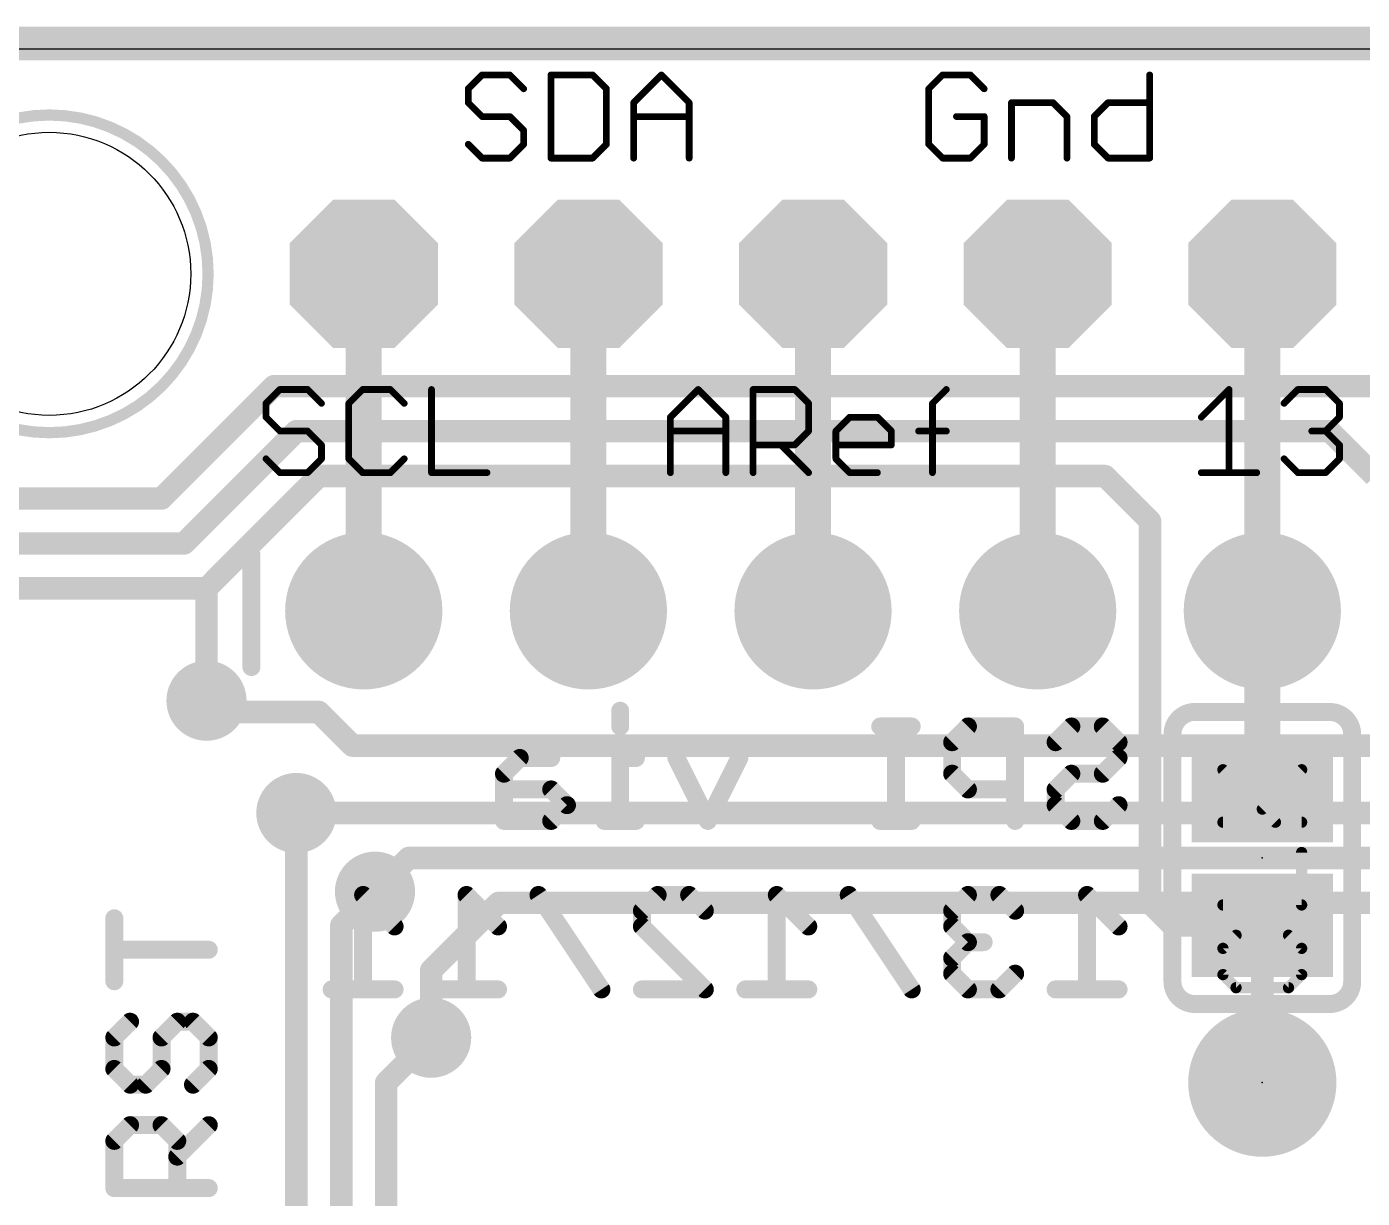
# Model space of a CAD drawing. Extents: x -0.1 to 68.7, y -0.4 to 53.6.
# Drawn here: x 14.99 to 30.09, y 40.35 to 53.59 of the extents above; entities that cross this region are included whole.
import ezdxf

# ---------------------------------------------------------------- set-up
doc = ezdxf.new("R2010")
doc.units = 0
for name, color, linetype in [('1', 12, 'CONTINUOUS'), ('16', 132, 'CONTINUOUS'), ('17', 110, 'CONTINUOUS'), ('18', 110, 'CONTINUOUS'), ('20', 4, 'CONTINUOUS'), ('21', 40, 'CONTINUOUS'), ('22', 6, 'CONTINUOUS'), ('23', 53, 'CONTINUOUS'), ('24', 53, 'CONTINUOUS'), ('51', 253, 'CONTINUOUS')]:
    doc.layers.add(name, color=color, linetype=linetype)

# ---------------------------------------------------------------- blocks, each defined once
blk = doc.blocks.new('RECT')
blk.add_solid([(-0.5, -0.5), (0.5, -0.5), (-0.5, 0.5), (0.5, 0.5)])
blk = doc.blocks.new('ROUNDP')
at = {"const_width": 0.5}
blk.add_lwpolyline([(0, -0.25, 1), (0, 0.25, 1), (0, -0.25)], format="xyb", dxfattribs=at)
blk = doc.blocks.new('OCTAGONP')
at = {"const_width": 0.5}
blk.add_lwpolyline([(-0.25, -0.1036), (-0.25, 0.1036), (-0.1036, 0.25), (0.1036, 0.25), (0.25, 0.1036), (0.25, -0.1036), (0.1036, -0.25), (-0.1036, -0.25), (-0.25, -0.1036), (-0.25, 0.1036)], dxfattribs=at)
blk = doc.blocks.new('ROUNDV')
at = {"const_width": 0.5}
blk.add_lwpolyline([(0, -0.25, 1), (0, 0.25, 1), (0, -0.25)], format="xyb", dxfattribs=at)

msp = doc.modelspace()

# ---------------------------------------------------------------- linework, layer by layer
at = {"layer": '1'}
for points, const_width in [([(0, 53.34), (68.58, 53.34)], 0.254), ([(18.796, 46.99), (18.796, 50.8)], 0.4064), ([(21.336, 46.99), (21.336, 50.8)], 0.4064), ([(23.876, 46.99), (23.876, 50.8)], 0.4064), ([(26.416, 50.8), (26.416, 46.99)], 0.4064), ([(28.956, 50.8), (28.956, 46.99)], 0.4064), ([(17.018, 45.974), (17.145, 45.847)], 0.254), ([(17.145, 45.847), (18.288, 45.847)], 0.254), ([(18.288, 45.847), (18.669, 45.466)], 0.254), ([(18.669, 45.466), (35.433, 45.466)], 0.254), ([(18.034, 44.704), (52.832, 44.704)], 0.254), ([(19.304, 44.196), (18.923, 43.815)], 0.254), ([(45.72, 44.196), (19.304, 44.196)], 0.254), ([(20.32, 43.688), (19.558, 42.926)], 0.254), ([(41.656, 43.688), (20.32, 43.688)], 0.254), ([(19.558, 42.926), (19.558, 42.164)], 0.254)]:
    msp.add_lwpolyline(points, dxfattribs=dict(at, const_width=const_width))
for points, const_width in [([(18.8976, 50.8, 1), (18.6944, 50.8)], 0.2032), ([(21.4376, 50.8, 1), (21.2344, 50.8)], 0.2032), ([(23.9776, 50.8, 1), (23.7744, 50.8)], 0.2032), ([(26.5176, 50.8, 1), (26.3144, 50.8)], 0.2032), ([(29.0576, 50.8, 1), (28.8544, 50.8)], 0.2032), ([(18.6944, 46.99, 1), (18.8976, 46.99)], 0.2032), ([(21.2344, 46.99, 1), (21.4376, 46.99)], 0.2032), ([(23.7744, 46.99, 1), (23.9776, 46.99)], 0.2032), ([(26.3144, 46.99, 1), (26.5176, 46.99)], 0.2032), ([(28.8544, 46.99, 1), (29.0576, 46.99)], 0.2032), ([(17.0629, 46.0189, 1), (16.9731, 45.9291)], 0.127), ([(17.145, 45.9105, 1), (17.145, 45.7835)], 0.127), ([(17.1001, 45.8021, 1), (17.1899, 45.8919)], 0.127), ([(18.3329, 45.8919, 1), (18.2431, 45.8021)], 0.127), ([(18.288, 45.7835, 1), (18.288, 45.9105)], 0.127), ([(18.669, 45.5295, 1), (18.669, 45.4025)], 0.127), ([(18.6241, 45.4211, 1), (18.7139, 45.5109)], 0.127), ([(18.034, 44.7675, 1), (18.034, 44.6405)], 0.127), ([(19.304, 44.2595, 1), (19.304, 44.1325)], 0.127), ([(19.3489, 44.1511, 1), (19.2591, 44.2409)], 0.127), ([(18.8781, 43.8599, 1), (18.9679, 43.7701)], 0.127), ([(20.32, 43.7515, 1), (20.32, 43.6245)], 0.127), ([(20.3649, 43.6431, 1), (20.2751, 43.7329)], 0.127), ([(19.6215, 42.926, 1), (19.4945, 42.926)], 0.127), ([(19.5131, 42.9709, 1), (19.6029, 42.8811)], 0.127), ([(19.4945, 42.164, 1), (19.6215, 42.164)], 0.127)]:
    msp.add_lwpolyline(points, format="xyb", dxfattribs=dict(at, const_width=const_width))
at = {"layer": '16'}
for points, const_width in [([(68.58, 53.467), (0, 53.467)], 0.254), ([(17.78, 49.53), (16.51, 48.26)], 0.254), ([(32.258, 49.53), (17.78, 49.53)], 0.254), ([(16.764, 47.752), (18.034, 49.022)], 0.254), ([(18.034, 49.022), (29.718, 49.022)], 0.254), ([(29.718, 49.022), (30.226, 48.514)], 0.254), ([(18.288, 48.514), (17.018, 47.244)], 0.254), ([(27.178, 48.514), (18.288, 48.514)], 0.254), ([(27.686, 48.006), (27.178, 48.514)], 0.254), ([(16.51, 48.26), (10.668, 48.26)], 0.254), ([(27.686, 43.688), (27.686, 48.006)], 0.254), ([(10.922, 47.752), (16.764, 47.752)], 0.254), ([(11.176, 47.244), (17.018, 47.244)], 0.254), ([(17.018, 47.244), (17.018, 45.974)], 0.254), ([(28.956, 46.99), (28.956, 44.958)], 0.4064), ([(18.034, 35.56), (18.034, 44.704)], 0.254), ([(18.923, 43.815), (18.542, 43.434)], 0.254), ([(27.686, 43.688), (27.94, 43.434)], 0.254), ([(18.542, 43.434), (18.542, 35.306)], 0.254), ([(27.94, 43.434), (28.956, 43.434)], 0.254), ([(28.956, 43.434), (28.956, 41.656)], 0.254), ([(19.558, 42.164), (19.05, 41.656)], 0.254), ([(19.05, 41.656), (19.05, 35.052)], 0.254)]:
    msp.add_lwpolyline(points, dxfattribs=dict(at, const_width=const_width))
for points, const_width in [([(17.78, 49.5935, 1), (17.78, 49.4665)], 0.127), ([(17.8249, 49.4851, 1), (17.7351, 49.5749)], 0.127), ([(18.034, 49.0855, 1), (18.034, 48.9585)], 0.127), ([(18.0789, 48.9771, 1), (17.9891, 49.0669)], 0.127), ([(29.7629, 49.0669, 1), (29.6731, 48.9771)], 0.127), ([(29.718, 48.9585, 1), (29.718, 49.0855)], 0.127), ([(18.288, 48.5775, 1), (18.288, 48.4505)], 0.127), ([(18.3329, 48.4691, 1), (18.2431, 48.5589)], 0.127), ([(27.2229, 48.5589, 1), (27.1331, 48.4691)], 0.127), ([(27.178, 48.4505, 1), (27.178, 48.5775)], 0.127), ([(16.4651, 48.3049, 1), (16.5549, 48.2151)], 0.127), ([(16.51, 48.1965, 1), (16.51, 48.3235)], 0.127), ([(27.7495, 48.006, 1), (27.6225, 48.006)], 0.127), ([(27.6411, 47.9611, 1), (27.7309, 48.0509)], 0.127), ([(16.764, 47.6885, 1), (16.764, 47.8155)], 0.127), ([(16.7191, 47.7969, 1), (16.8089, 47.7071)], 0.127), ([(17.0815, 47.244, 1), (16.9545, 47.244)], 0.127), ([(16.9731, 47.2889, 1), (17.0629, 47.1991)], 0.127), ([(17.018, 47.1805, 1), (17.018, 47.3075)], 0.127), ([(29.0576, 46.99, 1), (28.8544, 46.99)], 0.2032), ([(16.9545, 45.974, 1), (17.0815, 45.974)], 0.127), ([(28.8544, 44.958, 1), (29.0576, 44.958)], 0.2032), ([(18.0975, 44.704, 1), (17.9705, 44.704)], 0.127), ([(18.9679, 43.7701, 1), (18.8781, 43.8599)], 0.127), ([(27.7309, 43.7329, 1), (27.6411, 43.6431)], 0.127), ([(27.6225, 43.688, 1), (27.7495, 43.688)], 0.127), ([(18.6055, 43.434, 1), (18.4785, 43.434)], 0.127), ([(18.4971, 43.4789, 1), (18.5869, 43.3891)], 0.127), ([(27.94, 43.4975, 1), (27.94, 43.3705)], 0.127), ([(27.8951, 43.3891, 1), (27.9849, 43.4789)], 0.127), ([(29.0195, 43.434, 1), (28.8925, 43.434)], 0.127), ([(28.956, 43.3705, 1), (28.956, 43.4975)], 0.127), ([(19.6029, 42.1191, 1), (19.5131, 42.2089)], 0.127), ([(19.1135, 41.656, 1), (18.9865, 41.656)], 0.127), ([(19.0051, 41.7009, 1), (19.0949, 41.6111)], 0.127), ([(28.8925, 41.656, 1), (29.0195, 41.656)], 0.127)]:
    msp.add_lwpolyline(points, format="xyb", dxfattribs=dict(at, const_width=const_width))
at = {"layer": '20'}
msp.add_line((64.516, 53.34), (0, 53.34), dxfattribs=at)
msp.add_circle((15.24, 50.8), 1.6, dxfattribs=at)
at = {"layer": '21'}
for points, const_width in [([(20.1339, 53.0487), (19.9771, 52.8919)], 0.0762), ([(20.4474, 53.0487), (20.1339, 53.0487)], 0.0762), ([(20.6042, 52.8919), (20.4474, 53.0487)], 0.0762), ([(20.9126, 53.0487), (20.9126, 52.1081)], 0.0762), ([(21.3829, 53.0487), (20.9126, 53.0487)], 0.0762), ([(21.5397, 52.8919), (21.3829, 53.0487)], 0.0762), ([(21.8481, 52.7352), (22.1617, 53.0487)], 0.0762), ([(22.1617, 53.0487), (22.4752, 52.7352)], 0.0762), ([(25.3409, 53.0487), (25.1841, 52.8919)], 0.0762), ([(25.6544, 53.0487), (25.3409, 53.0487)], 0.0762), ([(25.8112, 52.8919), (25.6544, 53.0487)], 0.0762), ([(27.6822, 53.0487), (27.6822, 52.1081)], 0.0762), ([(19.9771, 52.8919), (19.9771, 52.7352)], 0.0762), ([(21.5397, 52.2649), (21.5397, 52.8919)], 0.0762), ([(25.1841, 52.8919), (25.1841, 52.2649)], 0.0762), ([(19.9771, 52.7352), (20.1339, 52.5784)], 0.0762), ([(21.8481, 52.1081), (21.8481, 52.7352)], 0.0762), ([(22.4752, 52.7352), (22.4752, 52.1081)], 0.0762), ([(26.1196, 52.1081), (26.1196, 52.7352)], 0.0762), ([(26.1196, 52.7352), (26.5899, 52.7352)], 0.0762), ([(26.5899, 52.7352), (26.7467, 52.5784)], 0.0762), ([(27.0551, 52.5784), (27.2119, 52.7352)], 0.0762), ([(27.2119, 52.7352), (27.6822, 52.7352)], 0.0762), ([(20.1339, 52.5784), (20.4474, 52.5784)], 0.0762), ([(20.4474, 52.5784), (20.6042, 52.4216)], 0.0762), ([(21.8481, 52.5784), (22.4752, 52.5784)], 0.0762), ([(25.8112, 52.5784), (25.4976, 52.5784)], 0.0762), ([(25.8112, 52.2649), (25.8112, 52.5784)], 0.0762), ([(26.7467, 52.5784), (26.7467, 52.1081)], 0.0762), ([(27.0551, 52.2649), (27.0551, 52.5784)], 0.0762), ([(20.6042, 52.4216), (20.6042, 52.2649)], 0.0762), ([(20.1339, 52.1081), (19.9771, 52.2649)], 0.0762), ([(20.6042, 52.2649), (20.4474, 52.1081)], 0.0762), ([(21.3829, 52.1081), (21.5397, 52.2649)], 0.0762), ([(25.1841, 52.2649), (25.3409, 52.1081)], 0.0762), ([(25.6544, 52.1081), (25.8112, 52.2649)], 0.0762), ([(27.2119, 52.1081), (27.0551, 52.2649)], 0.0762), ([(20.4474, 52.1081), (20.1339, 52.1081)], 0.0762), ([(20.9126, 52.1081), (21.3829, 52.1081)], 0.0762), ([(25.3409, 52.1081), (25.6544, 52.1081)], 0.0762), ([(27.6822, 52.1081), (27.2119, 52.1081)], 0.0762), ([(17.8479, 49.4927), (17.6911, 49.3359)], 0.0762), ([(18.1614, 49.4927), (17.8479, 49.4927)], 0.0762), ([(18.3182, 49.3359), (18.1614, 49.4927)], 0.0762), ([(18.7834, 49.4927), (18.6266, 49.3359)], 0.0762), ([(19.0969, 49.4927), (18.7834, 49.4927)], 0.0762), ([(19.2537, 49.3359), (19.0969, 49.4927)], 0.0762), ([(19.5621, 49.4927), (19.5621, 48.5521)], 0.0762), ([(22.2631, 49.1792), (22.5766, 49.4927)], 0.0762), ([(22.5766, 49.4927), (22.8902, 49.1792)], 0.0762), ([(23.1986, 48.5521), (23.1986, 49.4927)], 0.0762), ([(23.1986, 49.4927), (23.6689, 49.4927)], 0.0762), ([(23.6689, 49.4927), (23.8257, 49.3359)], 0.0762), ([(25.2264, 49.3359), (25.3832, 49.4927)], 0.0762), ([(28.2661, 49.1792), (28.5796, 49.4927)], 0.0762), ([(28.5796, 49.4927), (28.5796, 48.5521)], 0.0762), ([(29.2016, 49.3359), (29.3583, 49.4927)], 0.0762), ([(29.3583, 49.4927), (29.6719, 49.4927)], 0.0762), ([(29.6719, 49.4927), (29.8286, 49.3359)], 0.0762), ([(17.6911, 49.3359), (17.6911, 49.1792)], 0.0762), ([(18.6266, 49.3359), (18.6266, 48.7089)], 0.0762), ([(23.8257, 49.3359), (23.8257, 49.0224)], 0.0762), ([(25.2264, 48.5521), (25.2264, 49.3359)], 0.0762), ([(29.8286, 49.3359), (29.8286, 49.1792)], 0.0762), ([(17.6911, 49.1792), (17.8479, 49.0224)], 0.0762), ([(22.2631, 48.5521), (22.2631, 49.1792)], 0.0762), ([(22.8902, 49.1792), (22.8902, 48.5521)], 0.0762), ([(24.1341, 49.0224), (24.2909, 49.1792)], 0.0762), ([(24.2909, 49.1792), (24.6044, 49.1792)], 0.0762), ([(24.6044, 49.1792), (24.7612, 49.0224)], 0.0762), ([(29.8286, 49.1792), (29.6719, 49.0224)], 0.0762), ([(17.8479, 49.0224), (18.1614, 49.0224)], 0.0762), ([(18.1614, 49.0224), (18.3182, 48.8656)], 0.0762), ([(22.2631, 49.0224), (22.8902, 49.0224)], 0.0762), ([(23.8257, 49.0224), (23.6689, 48.8656)], 0.0762), ([(24.1341, 48.7089), (24.1341, 49.0224)], 0.0762), ([(24.7612, 49.0224), (24.7612, 48.8656)], 0.0762), ([(25.0697, 49.0224), (25.3832, 49.0224)], 0.0762), ([(29.6719, 49.0224), (29.5151, 49.0224)], 0.0762), ([(29.6719, 49.0224), (29.8286, 48.8656)], 0.0762), ([(18.3182, 48.8656), (18.3182, 48.7089)], 0.0762), ([(23.6689, 48.8656), (23.1986, 48.8656)], 0.0762), ([(23.5122, 48.8656), (23.8257, 48.5521)], 0.0762), ([(24.7612, 48.8656), (24.1341, 48.8656)], 0.0762), ([(29.8286, 48.8656), (29.8286, 48.7089)], 0.0762), ([(17.8479, 48.5521), (17.6911, 48.7089)], 0.0762), ([(18.3182, 48.7089), (18.1614, 48.5521)], 0.0762), ([(18.6266, 48.7089), (18.7834, 48.5521)], 0.0762), ([(19.0969, 48.5521), (19.2537, 48.7089)], 0.0762), ([(24.2909, 48.5521), (24.1341, 48.7089)], 0.0762), ([(29.3583, 48.5521), (29.2016, 48.7089)], 0.0762), ([(29.8286, 48.7089), (29.6719, 48.5521)], 0.0762), ([(18.1614, 48.5521), (17.8479, 48.5521)], 0.0762), ([(18.7834, 48.5521), (19.0969, 48.5521)], 0.0762), ([(19.5621, 48.5521), (20.1892, 48.5521)], 0.0762), ([(24.6044, 48.5521), (24.2909, 48.5521)], 0.0762), ([(28.2661, 48.5521), (28.8931, 48.5521)], 0.0762), ([(29.6719, 48.5521), (29.3583, 48.5521)], 0.0762), ([(29.1039, 44.6003), (28.5107, 45.1934)], 0.127), ([(28.9556, 44.7486), (29.4005, 45.1934)], 0.127), ([(28.5107, 44.6003), (29.4005, 44.6003)], 0.127), ([(29.4005, 43.6647), (29.4005, 44.2579)], 0.127), ([(28.5107, 43.6647), (29.4005, 43.6647)], 0.127), ([(15.9757, 42.8025), (15.9757, 43.5143)], 0.2032), ([(28.659, 43.3224), (28.5107, 43.1741)], 0.127), ([(29.4005, 43.1741), (29.2522, 43.3224)], 0.127), ([(17.0434, 43.1584), (15.9757, 43.1584)], 0.2032), ([(28.5107, 43.1741), (28.5107, 42.8775)], 0.127), ([(29.4005, 42.8775), (29.4005, 43.1741)], 0.127), ([(28.5107, 42.8775), (28.659, 42.7292)], 0.127), ([(29.2522, 42.7292), (29.4005, 42.8775)], 0.127), ([(28.659, 42.7292), (29.2522, 42.7292)], 0.127), ([(16.1536, 42.3449), (15.9757, 42.1669)], 0.2032), ([(16.5095, 42.1669), (16.6875, 42.3449)], 0.2032), ([(16.6875, 42.3449), (16.8654, 42.3449)], 0.2032), ([(16.8654, 42.3449), (17.0434, 42.1669)], 0.2032), ([(15.9757, 42.1669), (15.9757, 41.811)], 0.2032), ([(16.5095, 41.811), (16.5095, 42.1669)], 0.2032), ([(17.0434, 42.1669), (17.0434, 41.811)], 0.2032), ([(15.9757, 41.811), (16.1536, 41.6331)], 0.2032), ([(16.3316, 41.6331), (16.5095, 41.811)], 0.2032), ([(17.0434, 41.811), (16.8654, 41.6331)], 0.2032), ([(16.1536, 41.6331), (16.3316, 41.6331)], 0.2032), ([(15.9757, 40.9976), (16.1536, 41.1755)], 0.2032), ([(16.1536, 41.1755), (16.5095, 41.1755)], 0.2032), ([(16.5095, 41.1755), (16.6875, 40.9976)], 0.2032), ([(16.6875, 40.8196), (17.0434, 41.1755)], 0.2032), ([(15.9757, 40.4637), (15.9757, 40.9976)], 0.2032), ([(16.6875, 40.9976), (16.6875, 40.4637)], 0.2032), ([(17.0434, 40.4637), (15.9757, 40.4637)], 0.2032)]:
    msp.add_lwpolyline(points, dxfattribs=dict(at, const_width=const_width))
for points, const_width in [([(20.1339, 53.0678, 1), (20.1339, 53.0297)], 0.0381), ([(20.1473, 53.0352, 1), (20.1204, 53.0622)], 0.0381), ([(20.4609, 53.0622, 1), (20.4339, 53.0352)], 0.0381), ([(20.4474, 53.0297, 1), (20.4474, 53.0678)], 0.0381), ([(20.9317, 53.0487, 1), (20.8936, 53.0487)], 0.0381), ([(20.9126, 53.0678, 1), (20.9126, 53.0297)], 0.0381), ([(21.3964, 53.0622, 1), (21.3694, 53.0352)], 0.0381), ([(21.3829, 53.0297, 1), (21.3829, 53.0678)], 0.0381), ([(22.1751, 53.0622, 1), (22.1482, 53.0352)], 0.0381), ([(22.1751, 53.0352, 1), (22.1482, 53.0622)], 0.0381), ([(25.3409, 53.0678, 1), (25.3409, 53.0297)], 0.0381), ([(25.3543, 53.0352, 1), (25.3274, 53.0622)], 0.0381), ([(25.6679, 53.0622, 1), (25.6409, 53.0352)], 0.0381), ([(25.6544, 53.0297, 1), (25.6544, 53.0678)], 0.0381), ([(27.7013, 53.0487, 1), (27.6632, 53.0487)], 0.0381), ([(19.9636, 52.9054, 1), (19.9906, 52.8785)], 0.0381), ([(19.9962, 52.8919, 1), (19.9581, 52.8919)], 0.0381), ([(20.5907, 52.8785, 1), (20.6176, 52.9054)], 0.0381), ([(21.5587, 52.8919, 1), (21.5206, 52.8919)], 0.0381), ([(21.5262, 52.8785, 1), (21.5532, 52.9054)], 0.0381), ([(25.2032, 52.8919, 1), (25.1651, 52.8919)], 0.0381), ([(25.1706, 52.9054, 1), (25.1976, 52.8785)], 0.0381), ([(25.7977, 52.8785, 1), (25.8246, 52.9054)], 0.0381), ([(19.9906, 52.7486, 1), (19.9636, 52.7217)], 0.0381), ([(19.9581, 52.7352, 1), (19.9962, 52.7352)], 0.0381), ([(21.8672, 52.7352, 1), (21.8291, 52.7352)], 0.0381), ([(21.8347, 52.7486, 1), (21.8616, 52.7217)], 0.0381), ([(22.4943, 52.7352, 1), (22.4562, 52.7352)], 0.0381), ([(22.4617, 52.7217, 1), (22.4887, 52.7486)], 0.0381), ([(26.1196, 52.7542, 1), (26.1196, 52.7161)], 0.0381), ([(26.1387, 52.7352, 1), (26.1006, 52.7352)], 0.0381), ([(26.6034, 52.7486, 1), (26.5764, 52.7217)], 0.0381), ([(26.5899, 52.7161, 1), (26.5899, 52.7542)], 0.0381), ([(27.2119, 52.7542, 1), (27.2119, 52.7161)], 0.0381), ([(27.2254, 52.7217, 1), (27.1984, 52.7486)], 0.0381), ([(27.6822, 52.7161, 1), (27.6822, 52.7542)], 0.0381), ([(20.1339, 52.5975, 1), (20.1339, 52.5594)], 0.0381), ([(20.1204, 52.5649, 1), (20.1473, 52.5919)], 0.0381), ([(20.4609, 52.5919, 1), (20.4339, 52.5649)], 0.0381), ([(20.4474, 52.5594, 1), (20.4474, 52.5975)], 0.0381), ([(21.8481, 52.5975, 1), (21.8481, 52.5594)], 0.0381), ([(22.4752, 52.5594, 1), (22.4752, 52.5975)], 0.0381), ([(25.4976, 52.5975, 1), (25.4976, 52.5594)], 0.0381), ([(25.8302, 52.5784, 1), (25.7921, 52.5784)], 0.0381), ([(25.8112, 52.5594, 1), (25.8112, 52.5975)], 0.0381), ([(26.7657, 52.5784, 1), (26.7276, 52.5784)], 0.0381), ([(26.7332, 52.5649, 1), (26.7602, 52.5919)], 0.0381), ([(27.0417, 52.5919, 1), (27.0686, 52.5649)], 0.0381), ([(27.0742, 52.5784, 1), (27.0361, 52.5784)], 0.0381), ([(20.6232, 52.4216, 1), (20.5851, 52.4216)], 0.0381), ([(20.5907, 52.4082, 1), (20.6176, 52.4351)], 0.0381), ([(19.9906, 52.2783, 1), (19.9636, 52.2514)], 0.0381), ([(20.5851, 52.2649, 1), (20.6232, 52.2649)], 0.0381), ([(20.6176, 52.2514, 1), (20.5907, 52.2783)], 0.0381), ([(21.5206, 52.2649, 1), (21.5587, 52.2649)], 0.0381), ([(21.5532, 52.2514, 1), (21.5262, 52.2783)], 0.0381), ([(25.1976, 52.2783, 1), (25.1706, 52.2514)], 0.0381), ([(25.1651, 52.2649, 1), (25.2032, 52.2649)], 0.0381), ([(25.7921, 52.2649, 1), (25.8302, 52.2649)], 0.0381), ([(25.8246, 52.2514, 1), (25.7977, 52.2783)], 0.0381), ([(27.0686, 52.2783, 1), (27.0417, 52.2514)], 0.0381), ([(27.0361, 52.2649, 1), (27.0742, 52.2649)], 0.0381), ([(20.1339, 52.1272, 1), (20.1339, 52.0891)], 0.0381), ([(20.1204, 52.0946, 1), (20.1473, 52.1216)], 0.0381), ([(20.4339, 52.1216, 1), (20.4609, 52.0946)], 0.0381), ([(20.4474, 52.0891, 1), (20.4474, 52.1272)], 0.0381), ([(20.9126, 52.1272, 1), (20.9126, 52.0891)], 0.0381), ([(20.8936, 52.1081, 1), (20.9317, 52.1081)], 0.0381), ([(21.3694, 52.1216, 1), (21.3964, 52.0946)], 0.0381), ([(21.3829, 52.0891, 1), (21.3829, 52.1272)], 0.0381), ([(21.8291, 52.1081, 1), (21.8672, 52.1081)], 0.0381), ([(22.4562, 52.1081, 1), (22.4943, 52.1081)], 0.0381), ([(25.3409, 52.1272, 1), (25.3409, 52.0891)], 0.0381), ([(25.3274, 52.0946, 1), (25.3543, 52.1216)], 0.0381), ([(25.6409, 52.1216, 1), (25.6679, 52.0946)], 0.0381), ([(25.6544, 52.0891, 1), (25.6544, 52.1272)], 0.0381), ([(26.1006, 52.1081, 1), (26.1387, 52.1081)], 0.0381), ([(26.7276, 52.1081, 1), (26.7657, 52.1081)], 0.0381), ([(27.2119, 52.1272, 1), (27.2119, 52.0891)], 0.0381), ([(27.1984, 52.0946, 1), (27.2254, 52.1216)], 0.0381), ([(27.6632, 52.1081, 1), (27.7013, 52.1081)], 0.0381), ([(27.6822, 52.0891, 1), (27.6822, 52.1272)], 0.0381), ([(17.8479, 49.5118, 1), (17.8479, 49.4737)], 0.0381), ([(17.8613, 49.4792, 1), (17.8344, 49.5062)], 0.0381), ([(18.1749, 49.5062, 1), (18.1479, 49.4792)], 0.0381), ([(18.1614, 49.4737, 1), (18.1614, 49.5118)], 0.0381), ([(18.7834, 49.5118, 1), (18.7834, 49.4737)], 0.0381), ([(18.7969, 49.4792, 1), (18.7699, 49.5062)], 0.0381), ([(19.1104, 49.5062, 1), (19.0834, 49.4792)], 0.0381), ([(19.0969, 49.4737, 1), (19.0969, 49.5118)], 0.0381), ([(19.5812, 49.4927, 1), (19.5431, 49.4927)], 0.0381), ([(22.5901, 49.5062, 1), (22.5632, 49.4792)], 0.0381), ([(22.5901, 49.4792, 1), (22.5632, 49.5062)], 0.0381), ([(23.1986, 49.5118, 1), (23.1986, 49.4737)], 0.0381), ([(23.2177, 49.4927, 1), (23.1796, 49.4927)], 0.0381), ([(23.6824, 49.5062, 1), (23.6554, 49.4792)], 0.0381), ([(23.6689, 49.4737, 1), (23.6689, 49.5118)], 0.0381), ([(25.3967, 49.4792, 1), (25.3697, 49.5062)], 0.0381), ([(28.5986, 49.4927, 1), (28.5605, 49.4927)], 0.0381), ([(28.5931, 49.4792, 1), (28.5661, 49.5062)], 0.0381), ([(29.3583, 49.5118, 1), (29.3583, 49.4737)], 0.0381), ([(29.3718, 49.4792, 1), (29.3449, 49.5062)], 0.0381), ([(29.6854, 49.5062, 1), (29.6584, 49.4792)], 0.0381), ([(29.6719, 49.4737, 1), (29.6719, 49.5118)], 0.0381), ([(17.6776, 49.3494, 1), (17.7046, 49.3225)], 0.0381), ([(17.7102, 49.3359, 1), (17.6721, 49.3359)], 0.0381), ([(18.3047, 49.3225, 1), (18.3316, 49.3494)], 0.0381), ([(18.6131, 49.3494, 1), (18.6401, 49.3225)], 0.0381), ([(18.6457, 49.3359, 1), (18.6076, 49.3359)], 0.0381), ([(19.2402, 49.3225, 1), (19.2672, 49.3494)], 0.0381), ([(23.8447, 49.3359, 1), (23.8066, 49.3359)], 0.0381), ([(23.8122, 49.3225, 1), (23.8392, 49.3494)], 0.0381), ([(25.2455, 49.3359, 1), (25.2074, 49.3359)], 0.0381), ([(25.213, 49.3494, 1), (25.2399, 49.3225)], 0.0381), ([(29.1881, 49.3494, 1), (29.2151, 49.3225)], 0.0381), ([(29.8477, 49.3359, 1), (29.8096, 49.3359)], 0.0381), ([(29.8152, 49.3225, 1), (29.8421, 49.3494)], 0.0381), ([(17.7046, 49.1926, 1), (17.6776, 49.1657)], 0.0381), ([(17.6721, 49.1792, 1), (17.7102, 49.1792)], 0.0381), ([(22.2822, 49.1792, 1), (22.2441, 49.1792)], 0.0381), ([(22.2496, 49.1926, 1), (22.2766, 49.1657)], 0.0381), ([(22.9092, 49.1792, 1), (22.8711, 49.1792)], 0.0381), ([(22.8767, 49.1657, 1), (22.9036, 49.1926)], 0.0381), ([(24.2909, 49.1982, 1), (24.2909, 49.1601)], 0.0381), ([(24.3044, 49.1657, 1), (24.2774, 49.1926)], 0.0381), ([(24.6179, 49.1926, 1), (24.591, 49.1657)], 0.0381), ([(24.6044, 49.1601, 1), (24.6044, 49.1982)], 0.0381), ([(28.2526, 49.1926, 1), (28.2795, 49.1657)], 0.0381), ([(29.8096, 49.1792, 1), (29.8477, 49.1792)], 0.0381), ([(29.8421, 49.1657, 1), (29.8152, 49.1926)], 0.0381), ([(17.8479, 49.0415, 1), (17.8479, 49.0034)], 0.0381), ([(17.8344, 49.0089, 1), (17.8613, 49.0359)], 0.0381), ([(18.1749, 49.0359, 1), (18.1479, 49.0089)], 0.0381), ([(18.1614, 49.0034, 1), (18.1614, 49.0415)], 0.0381), ([(22.2631, 49.0415, 1), (22.2631, 49.0034)], 0.0381), ([(22.8902, 49.0034, 1), (22.8902, 49.0415)], 0.0381), ([(23.8066, 49.0224, 1), (23.8447, 49.0224)], 0.0381), ([(23.8392, 49.0089, 1), (23.8122, 49.0359)], 0.0381), ([(24.1532, 49.0224, 1), (24.1151, 49.0224)], 0.0381), ([(24.1207, 49.0359, 1), (24.1476, 49.0089)], 0.0381), ([(24.7803, 49.0224, 1), (24.7422, 49.0224)], 0.0381), ([(24.7477, 49.0089, 1), (24.7747, 49.0359)], 0.0381), ([(25.0697, 49.0415, 1), (25.0697, 49.0034)], 0.0381), ([(25.3832, 49.0034, 1), (25.3832, 49.0415)], 0.0381), ([(29.5151, 49.0415, 1), (29.5151, 49.0034)], 0.0381), ([(29.6854, 49.0359, 1), (29.6584, 49.0089)], 0.0381), ([(29.6584, 49.0359, 1), (29.6854, 49.0089)], 0.0381), ([(29.6719, 49.0034, 1), (29.6719, 49.0415)], 0.0381), ([(18.3372, 48.8656, 1), (18.2991, 48.8656)], 0.0381), ([(18.3047, 48.8522, 1), (18.3316, 48.8791)], 0.0381), ([(23.1986, 48.8847, 1), (23.1986, 48.8466)], 0.0381), ([(23.5256, 48.8791, 1), (23.4987, 48.8522)], 0.0381), ([(23.6554, 48.8791, 1), (23.6824, 48.8522)], 0.0381), ([(23.6689, 48.8466, 1), (23.6689, 48.8847)], 0.0381), ([(24.1341, 48.8847, 1), (24.1341, 48.8466)], 0.0381), ([(24.7422, 48.8656, 1), (24.7803, 48.8656)], 0.0381), ([(24.7612, 48.8466, 1), (24.7612, 48.8847)], 0.0381), ([(29.8477, 48.8656, 1), (29.8096, 48.8656)], 0.0381), ([(29.8152, 48.8522, 1), (29.8421, 48.8791)], 0.0381), ([(17.7046, 48.7223, 1), (17.6776, 48.6954)], 0.0381), ([(18.2991, 48.7089, 1), (18.3372, 48.7089)], 0.0381), ([(18.3316, 48.6954, 1), (18.3047, 48.7223)], 0.0381), ([(18.6401, 48.7223, 1), (18.6131, 48.6954)], 0.0381), ([(18.6076, 48.7089, 1), (18.6457, 48.7089)], 0.0381), ([(19.2672, 48.6954, 1), (19.2402, 48.7223)], 0.0381), ([(24.1151, 48.7089, 1), (24.1532, 48.7089)], 0.0381), ([(24.1476, 48.7223, 1), (24.1207, 48.6954)], 0.0381), ([(29.2151, 48.7223, 1), (29.1881, 48.6954)], 0.0381), ([(29.8096, 48.7089, 1), (29.8477, 48.7089)], 0.0381), ([(29.8421, 48.6954, 1), (29.8152, 48.7223)], 0.0381), ([(17.8479, 48.5712, 1), (17.8479, 48.5331)], 0.0381), ([(17.8344, 48.5386, 1), (17.8613, 48.5656)], 0.0381), ([(18.1479, 48.5656, 1), (18.1749, 48.5386)], 0.0381), ([(18.1614, 48.5331, 1), (18.1614, 48.5712)], 0.0381), ([(18.7834, 48.5712, 1), (18.7834, 48.5331)], 0.0381), ([(18.7699, 48.5386, 1), (18.7969, 48.5656)], 0.0381), ([(19.0834, 48.5656, 1), (19.1104, 48.5386)], 0.0381), ([(19.0969, 48.5331, 1), (19.0969, 48.5712)], 0.0381), ([(19.5621, 48.5712, 1), (19.5621, 48.5331)], 0.0381), ([(19.5431, 48.5521, 1), (19.5812, 48.5521)], 0.0381), ([(20.1892, 48.5331, 1), (20.1892, 48.5712)], 0.0381), ([(22.2441, 48.5521, 1), (22.2822, 48.5521)], 0.0381), ([(22.8711, 48.5521, 1), (22.9092, 48.5521)], 0.0381), ([(23.1796, 48.5521, 1), (23.2177, 48.5521)], 0.0381), ([(23.8122, 48.5386, 1), (23.8392, 48.5656)], 0.0381), ([(24.2909, 48.5712, 1), (24.2909, 48.5331)], 0.0381), ([(24.2774, 48.5386, 1), (24.3044, 48.5656)], 0.0381), ([(24.6044, 48.5331, 1), (24.6044, 48.5712)], 0.0381), ([(25.2074, 48.5521, 1), (25.2455, 48.5521)], 0.0381), ([(28.2661, 48.5712, 1), (28.2661, 48.5331)], 0.0381), ([(28.5605, 48.5521, 1), (28.5986, 48.5521)], 0.0381), ([(28.8931, 48.5331, 1), (28.8931, 48.5712)], 0.0381), ([(29.3583, 48.5712, 1), (29.3583, 48.5331)], 0.0381), ([(29.3449, 48.5386, 1), (29.3718, 48.5656)], 0.0381), ([(29.6584, 48.5656, 1), (29.6854, 48.5386)], 0.0381), ([(29.6719, 48.5331, 1), (29.6719, 48.5712)], 0.0381), ([(28.5332, 45.2159, 1), (28.4883, 45.171)], 0.0635), ([(29.423, 45.171, 1), (29.378, 45.2159)], 0.0635), ([(28.9332, 44.771, 1), (28.9781, 44.7261)], 0.0635), ([(28.5107, 44.632, 1), (28.5107, 44.5685)], 0.0635), ([(29.0815, 44.5778, 1), (29.1264, 44.6227)], 0.0635), ([(29.4005, 44.5685, 1), (29.4005, 44.632)], 0.0635), ([(29.4322, 44.2579, 1), (29.3688, 44.2579)], 0.0635), ([(28.5107, 43.6965, 1), (28.5107, 43.633)], 0.0635), ([(29.3688, 43.6647, 1), (29.4322, 43.6647)], 0.0635), ([(29.4005, 43.633, 1), (29.4005, 43.6965)], 0.0635), ([(16.0265, 43.5143, 1), (15.9249, 43.5143)], 0.1016), ([(28.6815, 43.2999, 1), (28.6366, 43.3448)], 0.0635), ([(29.2747, 43.3448, 1), (29.2298, 43.2999)], 0.0635), ([(15.9757, 43.2092, 1), (15.9757, 43.1076)], 0.1016), ([(17.0434, 43.1076, 1), (17.0434, 43.2092)], 0.1016), ([(28.4883, 43.1966, 1), (28.5332, 43.1516)], 0.0635), ([(28.5425, 43.1741, 1), (28.479, 43.1741)], 0.0635), ([(29.4322, 43.1741, 1), (29.3688, 43.1741)], 0.0635), ([(29.378, 43.1516, 1), (29.423, 43.1966)], 0.0635), ([(28.5332, 42.9, 1), (28.4883, 42.8551)], 0.0635), ([(28.479, 42.8775, 1), (28.5425, 42.8775)], 0.0635), ([(29.3688, 42.8775, 1), (29.4322, 42.8775)], 0.0635), ([(29.423, 42.8551, 1), (29.378, 42.9)], 0.0635), ([(15.9249, 42.8025, 1), (16.0265, 42.8025)], 0.1016), ([(28.659, 42.761, 1), (28.659, 42.6975)], 0.0635), ([(28.6366, 42.7068, 1), (28.6815, 42.7517)], 0.0635), ([(29.2298, 42.7517, 1), (29.2747, 42.7068)], 0.0635), ([(29.2522, 42.6975, 1), (29.2522, 42.761)], 0.0635), ([(16.1896, 42.309, 1), (16.1177, 42.3808)], 0.1016), ([(16.6875, 42.3957, 1), (16.6875, 42.2941)], 0.1016), ([(16.7234, 42.309, 1), (16.6516, 42.3808)], 0.1016), ([(16.9014, 42.3808, 1), (16.8295, 42.309)], 0.1016), ([(16.8654, 42.2941, 1), (16.8654, 42.3957)], 0.1016), ([(16.0265, 42.1669, 1), (15.9249, 42.1669)], 0.1016), ([(15.9398, 42.2029, 1), (16.0116, 42.131)], 0.1016), ([(16.5603, 42.1669, 1), (16.4587, 42.1669)], 0.1016), ([(16.4736, 42.2029, 1), (16.5455, 42.131)], 0.1016), ([(17.0942, 42.1669, 1), (16.9926, 42.1669)], 0.1016), ([(17.0075, 42.131, 1), (17.0793, 42.2029)], 0.1016), ([(16.0116, 41.847, 1), (15.9398, 41.7751)], 0.1016), ([(15.9249, 41.811, 1), (16.0265, 41.811)], 0.1016), ([(16.4587, 41.811, 1), (16.5603, 41.811)], 0.1016), ([(16.5455, 41.7751, 1), (16.4736, 41.847)], 0.1016), ([(16.9926, 41.811, 1), (17.0942, 41.811)], 0.1016), ([(17.0793, 41.7751, 1), (17.0075, 41.847)], 0.1016), ([(16.1536, 41.6839, 1), (16.1536, 41.5823)], 0.1016), ([(16.1177, 41.5972, 1), (16.1896, 41.669)], 0.1016), ([(16.2957, 41.669, 1), (16.3675, 41.5972)], 0.1016), ([(16.3316, 41.5823, 1), (16.3316, 41.6839)], 0.1016), ([(16.8295, 41.669, 1), (16.9014, 41.5972)], 0.1016), ([(16.1536, 41.2263, 1), (16.1536, 41.1247)], 0.1016), ([(16.1896, 41.1396, 1), (16.1177, 41.2114)], 0.1016), ([(16.5455, 41.2114, 1), (16.4736, 41.1396)], 0.1016), ([(16.5095, 41.1247, 1), (16.5095, 41.2263)], 0.1016), ([(17.0793, 41.1396, 1), (17.0075, 41.2114)], 0.1016), ([(16.0265, 40.9976, 1), (15.9249, 40.9976)], 0.1016), ([(15.9398, 41.0335, 1), (16.0116, 40.9616)], 0.1016), ([(16.7383, 40.9976, 1), (16.6367, 40.9976)], 0.1016), ([(16.6516, 40.9616, 1), (16.7234, 41.0335)], 0.1016), ([(16.6516, 40.8555, 1), (16.7234, 40.7837)], 0.1016), ([(15.9757, 40.5145, 1), (15.9757, 40.4129)], 0.1016), ([(15.9249, 40.4637, 1), (16.0265, 40.4637)], 0.1016), ([(16.6367, 40.4637, 1), (16.7383, 40.4637)], 0.1016), ([(17.0434, 40.4129, 1), (17.0434, 40.5145)], 0.1016)]:
    msp.add_lwpolyline(points, format="xyb", dxfattribs=dict(at, const_width=const_width))
at = {"layer": '22', "const_width": 0.2032}
for points in [[(21.6953, 45.8608), (21.6953, 45.6828)], [(28.194, 45.847), (29.718, 45.847)], [(24.9916, 45.6828), (24.6357, 45.6828)], [(24.8137, 44.6151), (24.8137, 45.6828)], [(25.6271, 45.6828), (25.4492, 45.5049)], [(26.161, 45.6828), (25.6271, 45.6828)], [(26.161, 44.6151), (26.161, 45.6828)], [(26.6186, 45.5049), (26.7965, 45.6828)], [(26.7965, 45.6828), (27.1525, 45.6828)], [(27.1525, 45.6828), (27.3304, 45.5049)], [(25.4492, 45.5049), (25.4492, 45.149)], [(27.3304, 45.5049), (27.3304, 45.3269)], [(27.94, 45.593), (27.94, 42.799)], [(29.972, 42.799), (29.972, 45.593)], [(20.5598, 45.3269), (20.3818, 45.149)], [(20.9157, 45.3269), (20.5598, 45.3269)], [(21.8732, 45.3269), (21.6953, 45.3269)], [(21.6953, 45.3269), (21.6953, 44.6151)], [(22.6867, 44.6151), (22.3308, 45.3269)], [(23.0426, 45.3269), (22.6867, 44.6151)], [(27.3304, 45.3269), (27.1525, 45.149)], [(20.3818, 45.149), (20.3818, 44.6151)], [(25.4492, 45.149), (25.6271, 44.971)], [(26.7965, 45.149), (26.6186, 44.971)], [(27.1525, 45.149), (26.7965, 45.149)], [(20.9157, 44.971), (20.3818, 44.971)], [(21.0936, 44.7931), (20.9157, 44.971)], [(25.6271, 44.971), (26.161, 44.971)], [(26.6186, 44.971), (26.6186, 44.7931)], [(20.9157, 44.6151), (21.0936, 44.7931)], [(26.6186, 44.7931), (26.7965, 44.6151)], [(27.1525, 44.6151), (27.3304, 44.7931)], [(20.3818, 44.6151), (20.9157, 44.6151)], [(21.8732, 44.6151), (21.5173, 44.6151)], [(24.9916, 44.6151), (24.6357, 44.6151)], [(26.7965, 44.6151), (27.1525, 44.6151)], [(19.1446, 43.4219), (18.7887, 43.7778)], [(18.7887, 43.7778), (18.7887, 42.7101)], [(20.314, 43.4219), (19.9581, 43.7778)], [(19.9581, 43.7778), (19.9581, 42.7101)], [(21.4834, 42.7101), (20.7716, 43.7778)], [(21.941, 43.5999), (22.119, 43.7778)], [(22.119, 43.7778), (22.4749, 43.7778)], [(22.4749, 43.7778), (22.6528, 43.5999)], [(23.8222, 43.4219), (23.4663, 43.7778)], [(23.4663, 43.7778), (23.4663, 42.7101)], [(24.9916, 42.7101), (24.2798, 43.7778)], [(25.6271, 43.7778), (25.4492, 43.5999)], [(25.9831, 43.7778), (25.6271, 43.7778)], [(26.161, 43.5999), (25.9831, 43.7778)], [(27.3304, 43.4219), (26.9745, 43.7778)], [(26.9745, 43.7778), (26.9745, 42.7101)], [(21.941, 43.4219), (21.941, 43.5999)], [(25.4492, 43.5999), (25.4492, 43.4219)], [(22.6528, 42.7101), (21.941, 43.4219)], [(25.4492, 43.4219), (25.6271, 43.244)], [(25.6271, 43.244), (25.4492, 43.066)], [(25.6271, 43.244), (25.8051, 43.244)], [(25.4492, 43.066), (25.4492, 42.888)], [(25.4492, 42.888), (25.6271, 42.7101)], [(25.9831, 42.7101), (26.161, 42.888)], [(19.1446, 42.7101), (18.4328, 42.7101)], [(20.314, 42.7101), (19.6022, 42.7101)], [(21.941, 42.7101), (22.6528, 42.7101)], [(23.8222, 42.7101), (23.1104, 42.7101)], [(25.6271, 42.7101), (25.9831, 42.7101)], [(27.3304, 42.7101), (26.6186, 42.7101)], [(28.194, 42.545), (29.718, 42.545)]]:
    msp.add_lwpolyline(points, dxfattribs=at)
at = {"layer": '22'}
for points, const_width in [([(21.7461, 45.8608, 1), (21.6445, 45.8608)], 0.1016), ([(28.194, 45.847, 0.4142), (27.94, 45.593)], 0.2032), ([(28.194, 45.8978, 1), (28.194, 45.7962)], 0.1016), ([(28.194, 45.7962, 1), (28.194, 45.8978)], 0.1016), ([(29.972, 45.593, 0.4142), (29.718, 45.847)], 0.2032), ([(29.718, 45.8978, 1), (29.718, 45.7962)], 0.1016), ([(29.718, 45.7962, 1), (29.718, 45.8978)], 0.1016), ([(24.6357, 45.7336, 1), (24.6357, 45.632)], 0.1016), ([(24.8645, 45.6828, 1), (24.7629, 45.6828)], 0.1016), ([(24.9916, 45.632, 1), (24.9916, 45.7336)], 0.1016), ([(25.6271, 45.7336, 1), (25.6271, 45.632)], 0.1016), ([(25.6631, 45.6469, 1), (25.5912, 45.7187)], 0.1016), ([(26.2118, 45.6828, 1), (26.1102, 45.6828)], 0.1016), ([(26.161, 45.632, 1), (26.161, 45.7336)], 0.1016), ([(26.7965, 45.7336, 1), (26.7965, 45.632)], 0.1016), ([(26.8325, 45.6469, 1), (26.7606, 45.7187)], 0.1016), ([(27.1884, 45.7187, 1), (27.1165, 45.6469)], 0.1016), ([(27.1525, 45.632, 1), (27.1525, 45.7336)], 0.1016), ([(21.6445, 45.6828, 1), (21.7461, 45.6828)], 0.1016), ([(25.5, 45.5049, 1), (25.3984, 45.5049)], 0.1016), ([(27.3812, 45.5049, 1), (27.2796, 45.5049)], 0.1016), ([(27.9908, 45.593, 1), (27.8892, 45.593)], 0.1016), ([(27.8892, 45.593, 1), (27.9908, 45.593)], 0.1016), ([(30.0228, 45.593, 1), (29.9212, 45.593)], 0.1016), ([(29.9212, 45.593, 1), (30.0228, 45.593)], 0.1016), ([(25.4133, 45.5408, 1), (25.4851, 45.4689)], 0.1016), ([(26.5827, 45.5408, 1), (26.6545, 45.4689)], 0.1016), ([(27.2945, 45.4689, 1), (27.3663, 45.5408)], 0.1016), ([(20.5598, 45.3777, 1), (20.5598, 45.2761)], 0.1016), ([(20.5957, 45.291, 1), (20.5238, 45.3628)], 0.1016), ([(20.9157, 45.2761, 1), (20.9157, 45.3777)], 0.1016), ([(21.6953, 45.3777, 1), (21.6953, 45.2761)], 0.1016), ([(21.7461, 45.3269, 1), (21.6445, 45.3269)], 0.1016), ([(21.8732, 45.2761, 1), (21.8732, 45.3777)], 0.1016), ([(22.3762, 45.3496, 1), (22.2854, 45.3042)], 0.1016), ([(23.088, 45.3042, 1), (22.9972, 45.3496)], 0.1016), ([(27.2796, 45.3269, 1), (27.3812, 45.3269)], 0.1016), ([(27.3663, 45.291, 1), (27.2945, 45.3628)], 0.1016), ([(20.4326, 45.149, 1), (20.331, 45.149)], 0.1016), ([(20.3459, 45.1849, 1), (20.4177, 45.113)], 0.1016), ([(25.4851, 45.1849, 1), (25.4133, 45.113)], 0.1016), ([(25.3984, 45.149, 1), (25.5, 45.149)], 0.1016), ([(26.7965, 45.1998, 1), (26.7965, 45.0982)], 0.1016), ([(26.8325, 45.113, 1), (26.7606, 45.1849)], 0.1016), ([(27.1165, 45.1849, 1), (27.1884, 45.113)], 0.1016), ([(27.1525, 45.0982, 1), (27.1525, 45.1998)], 0.1016), ([(20.3818, 45.0218, 1), (20.3818, 44.9202)], 0.1016), ([(20.9516, 45.0069, 1), (20.8797, 44.9351)], 0.1016), ([(20.9157, 44.9202, 1), (20.9157, 45.0218)], 0.1016), ([(25.6271, 45.0218, 1), (25.6271, 44.9202)], 0.1016), ([(25.5912, 44.9351, 1), (25.6631, 45.0069)], 0.1016), ([(26.161, 44.9202, 1), (26.161, 45.0218)], 0.1016), ([(26.6694, 44.971, 1), (26.5678, 44.971)], 0.1016), ([(26.5827, 45.0069, 1), (26.6545, 44.9351)], 0.1016), ([(21.1295, 44.7571, 1), (21.0577, 44.829)], 0.1016), ([(21.0577, 44.7571, 1), (21.1295, 44.829)], 0.1016), ([(26.6545, 44.829, 1), (26.5827, 44.7571)], 0.1016), ([(27.3663, 44.7571, 1), (27.2945, 44.829)], 0.1016), ([(20.3818, 44.6659, 1), (20.3818, 44.5643)], 0.1016), ([(20.8797, 44.651, 1), (20.9516, 44.5792)], 0.1016), ([(20.9157, 44.5643, 1), (20.9157, 44.6659)], 0.1016), ([(21.5173, 44.6659, 1), (21.5173, 44.5643)], 0.1016), ([(21.8732, 44.5643, 1), (21.8732, 44.6659)], 0.1016), ([(24.6357, 44.6659, 1), (24.6357, 44.5643)], 0.1016), ([(24.9916, 44.5643, 1), (24.9916, 44.6659)], 0.1016), ([(26.5678, 44.7931, 1), (26.6694, 44.7931)], 0.1016), ([(26.7965, 44.6659, 1), (26.7965, 44.5643)], 0.1016), ([(26.7606, 44.5792, 1), (26.8325, 44.651)], 0.1016), ([(27.1165, 44.651, 1), (27.1884, 44.5792)], 0.1016), ([(27.1525, 44.5643, 1), (27.1525, 44.6659)], 0.1016), ([(20.331, 44.6151, 1), (20.4326, 44.6151)], 0.1016), ([(21.6445, 44.6151, 1), (21.7461, 44.6151)], 0.1016), ([(22.6413, 44.6378, 1), (22.7321, 44.5924)], 0.1016), ([(22.6413, 44.5924, 1), (22.7321, 44.6378)], 0.1016), ([(24.7629, 44.6151, 1), (24.8645, 44.6151)], 0.1016), ([(26.1102, 44.6151, 1), (26.2118, 44.6151)], 0.1016), ([(18.8246, 43.8137, 1), (18.7528, 43.7419)], 0.1016), ([(18.8395, 43.7778, 1), (18.7379, 43.7778)], 0.1016), ([(19.994, 43.8137, 1), (19.9222, 43.7419)], 0.1016), ([(20.0089, 43.7778, 1), (19.9073, 43.7778)], 0.1016), ([(20.8139, 43.806, 1), (20.7293, 43.7496)], 0.1016), ([(22.119, 43.8286, 1), (22.119, 43.727)], 0.1016), ([(22.1549, 43.7419, 1), (22.083, 43.8137)], 0.1016), ([(22.5108, 43.8137, 1), (22.4389, 43.7419)], 0.1016), ([(22.4749, 43.727, 1), (22.4749, 43.8286)], 0.1016), ([(23.5022, 43.8137, 1), (23.4304, 43.7419)], 0.1016), ([(23.5171, 43.7778, 1), (23.4155, 43.7778)], 0.1016), ([(24.3221, 43.806, 1), (24.2375, 43.7496)], 0.1016), ([(25.6271, 43.8286, 1), (25.6271, 43.727)], 0.1016), ([(25.6631, 43.7419, 1), (25.5912, 43.8137)], 0.1016), ([(26.019, 43.8137, 1), (25.9471, 43.7419)], 0.1016), ([(25.9831, 43.727, 1), (25.9831, 43.8286)], 0.1016), ([(27.0104, 43.8137, 1), (26.9386, 43.7419)], 0.1016), ([(27.0253, 43.7778, 1), (26.9237, 43.7778)], 0.1016), ([(21.9918, 43.5999, 1), (21.8902, 43.5999)], 0.1016), ([(21.9051, 43.6358, 1), (21.9769, 43.5639)], 0.1016), ([(22.6169, 43.5639, 1), (22.6887, 43.6358)], 0.1016), ([(25.5, 43.5999, 1), (25.3984, 43.5999)], 0.1016), ([(25.4133, 43.6358, 1), (25.4851, 43.5639)], 0.1016), ([(26.1251, 43.5639, 1), (26.1969, 43.6358)], 0.1016), ([(19.1087, 43.386, 1), (19.1805, 43.4578)], 0.1016), ([(20.2781, 43.386, 1), (20.3499, 43.4578)], 0.1016), ([(21.9769, 43.4578, 1), (21.9051, 43.386)], 0.1016), ([(23.7863, 43.386, 1), (23.8581, 43.4578)], 0.1016), ([(25.4851, 43.4578, 1), (25.4133, 43.386)], 0.1016), ([(27.2945, 43.386, 1), (27.3663, 43.4578)], 0.1016), ([(21.8902, 43.4219, 1), (21.9918, 43.4219)], 0.1016), ([(25.3984, 43.4219, 1), (25.5, 43.4219)], 0.1016), ([(25.6271, 43.2948, 1), (25.6271, 43.1932)], 0.1016), ([(25.6631, 43.208, 1), (25.5912, 43.2799)], 0.1016), ([(25.8051, 43.1932, 1), (25.8051, 43.2948)], 0.1016), ([(25.5912, 43.208, 1), (25.6631, 43.2799)], 0.1016), ([(25.5, 43.066, 1), (25.3984, 43.066)], 0.1016), ([(25.4133, 43.1019, 1), (25.4851, 43.0301)], 0.1016), ([(25.4851, 42.924, 1), (25.4133, 42.8521)], 0.1016), ([(25.3984, 42.888, 1), (25.5, 42.888)], 0.1016), ([(26.1969, 42.8521, 1), (26.1251, 42.924)], 0.1016), ([(27.94, 42.799, 0.4142), (28.194, 42.545)], 0.2032), ([(27.9908, 42.799, 1), (27.8892, 42.799)], 0.1016), ([(29.718, 42.545, 0.4142), (29.972, 42.799)], 0.2032), ([(30.0228, 42.799, 1), (29.9212, 42.799)], 0.1016), ([(18.4328, 42.7609, 1), (18.4328, 42.6593)], 0.1016), ([(18.7379, 42.7101, 1), (18.8395, 42.7101)], 0.1016), ([(19.1446, 42.6593, 1), (19.1446, 42.7609)], 0.1016), ([(19.6022, 42.7609, 1), (19.6022, 42.6593)], 0.1016), ([(19.9073, 42.7101, 1), (20.0089, 42.7101)], 0.1016), ([(20.314, 42.6593, 1), (20.314, 42.7609)], 0.1016), ([(21.4411, 42.6819, 1), (21.5257, 42.7383)], 0.1016), ([(21.941, 42.7609, 1), (21.941, 42.6593)], 0.1016), ([(22.6169, 42.6742, 1), (22.6887, 42.746)], 0.1016), ([(22.6528, 42.6593, 1), (22.6528, 42.7609)], 0.1016), ([(23.1104, 42.7609, 1), (23.1104, 42.6593)], 0.1016), ([(23.4155, 42.7101, 1), (23.5171, 42.7101)], 0.1016), ([(23.8222, 42.6593, 1), (23.8222, 42.7609)], 0.1016), ([(24.9493, 42.6819, 1), (25.0339, 42.7383)], 0.1016), ([(25.6271, 42.7609, 1), (25.6271, 42.6593)], 0.1016), ([(25.5912, 42.6742, 1), (25.6631, 42.746)], 0.1016), ([(25.9471, 42.746, 1), (26.019, 42.6742)], 0.1016), ([(25.9831, 42.6593, 1), (25.9831, 42.7609)], 0.1016), ([(26.6186, 42.7609, 1), (26.6186, 42.6593)], 0.1016), ([(26.9237, 42.7101, 1), (27.0253, 42.7101)], 0.1016), ([(27.3304, 42.6593, 1), (27.3304, 42.7609)], 0.1016), ([(27.8892, 42.799, 1), (27.9908, 42.799)], 0.1016), ([(29.9212, 42.799, 1), (30.0228, 42.799)], 0.1016), ([(28.194, 42.5958, 1), (28.194, 42.4942)], 0.1016), ([(28.194, 42.4942, 1), (28.194, 42.5958)], 0.1016), ([(29.718, 42.5958, 1), (29.718, 42.4942)], 0.1016), ([(29.718, 42.4942, 1), (29.718, 42.5958)], 0.1016)]:
    msp.add_lwpolyline(points, format="xyb", dxfattribs=dict(at, const_width=const_width))
at = {"layer": '23'}
msp.add_point((28.956, 41.656), dxfattribs=at)
at = {"layer": '24'}
msp.add_point((28.956, 44.196), dxfattribs=at)
at = {"layer": '51'}
msp.add_line((64.516, 53.34), (0, 53.34), dxfattribs=at)
for points, const_width in [([(15.24, 49.004, 1), (15.24, 52.596, 1), (15.24, 49.004)], 0.127), ([(17.5768, 47.625, 1), (17.4752, 47.625)], 0.1016), ([(17.4752, 46.355, 1), (17.5768, 46.355)], 0.1016)]:
    msp.add_lwpolyline(points, format="xyb", dxfattribs=dict(at, const_width=const_width))
at = {"layer": '51', "const_width": 0.2032}
msp.add_lwpolyline([(17.526, 47.625), (17.526, 46.355)], dxfattribs=at)

# ---------------------------------------------------------------- block references
at = {"layer": '16', "xscale": 1.1684, "yscale": 1.6002, "rotation": 90}
for p in [(28.956, 44.958), (28.956, 43.434)]:
    msp.add_blockref('RECT', p, dxfattribs=at)
at = {"layer": '17', "xscale": 1.6764, "yscale": 1.6764}
for p in [(18.796, 50.8), (18.796, 50.8), (21.336, 50.8), (21.336, 50.8), (23.876, 50.8), (23.876, 50.8), (26.416, 50.8), (26.416, 50.8), (28.956, 50.8), (28.956, 50.8)]:
    msp.add_blockref('OCTAGONP', p, dxfattribs=at)
at = {"layer": '17', "rotation": 90}
for p, xscale, yscale in [((18.796, 46.99), 1.778, 1.778), ((18.796, 46.99), 1.778, 1.778), ((21.336, 46.99), 1.778, 1.778), ((21.336, 46.99), 1.778, 1.778), ((23.876, 46.99), 1.778, 1.778), ((23.876, 46.99), 1.778, 1.778), ((26.416, 46.99), 1.778, 1.778), ((26.416, 46.99), 1.778, 1.778), ((28.956, 46.99), 1.778, 1.778), ((28.956, 46.99), 1.778, 1.778), ((28.956, 41.656), 1.6764, 1.6764), ((28.956, 41.656), 1.6764, 1.6764)]:
    msp.add_blockref('ROUNDP', p, dxfattribs=dict(at, xscale=xscale, yscale=yscale))
at = {"layer": '18', "xscale": 0.9064, "yscale": 0.9064}
for p in [(17.018, 45.974), (17.018, 45.974), (18.034, 44.704), (18.034, 44.704), (18.923, 43.815), (18.923, 43.815), (19.558, 42.164), (19.558, 42.164)]:
    msp.add_blockref('ROUNDV', p, dxfattribs=at)
at = {"layer": '51', "xscale": 0.508, "yscale": 0.508}
for p in [(18.796, 46.99), (21.336, 46.99), (23.876, 46.99), (26.416, 46.99), (28.956, 46.99), (28.956, 41.656)]:
    msp.add_blockref('RECT', p, dxfattribs=at)

doc.saveas('drawing.dxf')
